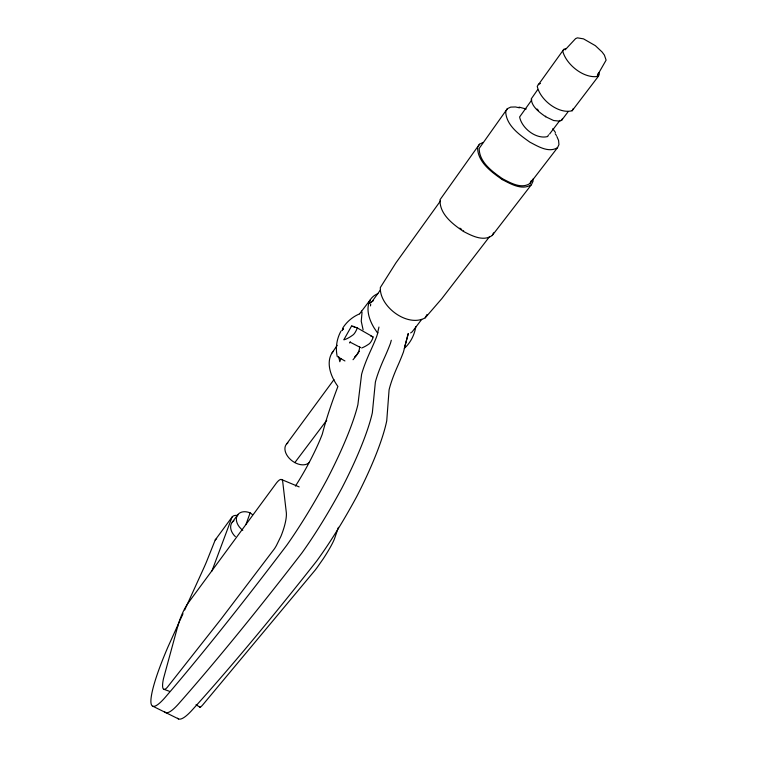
<?xml version="1.0" encoding="UTF-8"?>
<svg xmlns="http://www.w3.org/2000/svg" width="757" height="757" viewBox="0 0 757 757"><rect width="100%" height="100%" fill="white"/><g stroke="black" fill="none" stroke-linecap="round" stroke-linejoin="round"><path stroke-width="1.14" d="M370.514 305.904L370.684 303.964M359.736 346.961C359.405 350.851 357.559 354.768 354.437 357.124M567.987 111.904L561.694 120.202L559.839 121.158L553.641 120.533L545.579 116.692L545.674 116.133M532.89 179.087L533.023 181.32L531.414 184.68C522.226 190.755 510.795 183.998 502.307 179.608L502.497 178.728C492.258 171.565 479.181 162.178 479.19 148.41L507.36 108.677L510.72 107.106L515.517 106.964L519.453 107.835M378.954 327.033L377.573 333.052L373.958 327.667A47.341 26.656 37.4 0 1 368.858 303.141L373.438 300.652M531.414 184.68L492.249 235.465C483.411 241.88 471.857 235.805 463.454 231.434L463.625 230.734M408.326 333.487L403.443 352.014A76.343 14.033 -60.7 0 1 401.078 358.061L399.488 361.874A76.343 14.033 -60.7 0 1 397.766 365.811A69.086 13.929 -60 0 0 389.079 389.864L386.742 420.797A109.122 21.518 -61.6 0 1 356.765 496.488A130.261 25.293 -61.5 0 1 316.719 560.984A1406.251 145.893 -58.1 0 1 198.325 703.196L192.287 709.896A90.812 15.443 -62.8 0 1 177.554 718.232M404.588 347.208L408.212 333.629M391.303 340.253L390.498 343.214A76.495 13.229 -60.7 0 1 384.282 358.137A69.247 13.134 -60.1 0 0 375.368 382.134L372.349 412.754A109.358 20.288 -61.6 0 1 341.757 488.331A130.545 23.836 -61.5 0 1 301.816 553.083A1409.354 137.433 -58.3 0 1 185.001 696.554L179.049 703.329A90.991 14.544 -62.7 0 1 164.761 711.911M377.913 332.597L376.617 336.695A76.656 12.415 -60.7 0 1 374.147 342.713L373.608 343.962A76.656 12.415 -60.7 0 1 370.731 350.444A69.398 12.33 -60.1 0 0 361.591 374.365L357.891 404.673A109.604 19.048 -61.5 0 1 326.683 480.127A130.829 22.379 -61.4 0 1 286.837 545.144A1412.477 128.917 -58.4 0 1 171.612 689.882L165.764 696.724A91.171 13.645 -62.6 0 1 151.059 698.351A107.683 16.228 -62.5 0 1 168.016 646.819L179.608 621.204M340.905 358.421L339.827 361.723L338.606 356.538M338.436 527.298L334.547 538.587A26.429 3.009 -56.5 0 1 323.258 558.761L317.325 567.248A37.027 4.192 -56.4 0 1 315.205 570.068L202.621 705.032A21.177 2.072 -57.1 0 1 199.763 706.612M245.949 524.535L250.141 512.877A13.304 9.463 36.6 0 1 252.611 514.826M211.884 571.109L232.049 517.078A7.627 5.45 36.3 0 1 237.755 515.564M232.049 517.078L215.215 539.978L206.604 561.552A45.146 6.028 -62.2 0 1 203.425 568.829L186.383 606.281M180.034 620.267L183.005 613.719M184.699 610L185.967 607.209M565.905 48.486L563.757 49.394L537.233 86.298C540.006 99.754 558.363 114.354 572.15 110.749L598.371 76.306L599.232 74.404L598.986 72.625M597.311 75.482L598.125 73.694M502.497 178.728C510.492 182.872 521.261 189.231 529.928 183.525L557.512 147.691L558.94 144.615L558.571 140.461L556.868 136.506M572.15 110.749L573.077 108.79M561.694 120.202L562.527 118.461M529.928 183.525L531.452 180.365M548.484 134.888L547.68 136.534C536.183 139.581 521.819 128.311 519.614 116.975L531.83 99.877M492.249 235.465L493.545 232.863M340.962 331.131C336.704 338.824 335.323 348.021 337.253 356.613M440.404 201.031L395.92 262.878L380.336 287.528C379.389 306.755 407.682 327.753 425.207 317.836L426.948 314.543M563.757 49.394L562.773 51.221C566.227 64.695 584.29 79.211 598.371 76.306M351.674 325.841L343.82 339.808A202.374 28.993 -59.3 0 0 353.235 334.755A5.801 0.889 -60.4 0 0 355.165 332.389L356.045 330.818A4.362 0.662 -60.4 0 0 357.02 327.772L351.939 325.993M507.36 108.677L505.685 111.591C506.215 125.53 519.539 134.784 529.891 142.165C537.943 146.338 548.607 153.122 557.512 147.691M483.07 142.439L479.455 144.237L477.582 147.426C477.563 162.045 491.454 172.009 502.307 179.608M597.547 75.085L606.111 60.134L604.398 55.1L602.099 52.006L595.371 45.675L583.505 38.862L577.43 37.85L575.613 38.598L565.119 49.877M349.696 343.006L350.359 341.937M370.211 299.933L359.613 313.795M342.751 328.084C346.744 321.753 352.715 316.71 359.632 313.852M332.011 352.999L337.215 345.306M479.455 144.237L440.054 199.678C439.306 214.013 452.762 224.186 463.454 231.434M372.491 300.955L380.393 290.016M537.612 89.752L531.234 98.912C531.783 107.021 539.533 112.339 545.579 116.692M286.61 443.971L333.969 379.607M232.238 522.245L237.953 514.495M294.833 462.603L326.74 420.249M549.544 134.074L559.972 120.316M421.725 319.397L412.139 331.888L410.635 332.919M425.207 317.836L441.804 298.655L489.694 236.449M404.635 347.879L404.285 348.334L406.537 346.195A112.651 64.09 34.5 0 0 415.811 326.712M372.548 301.362L368.527 303.595A47.322 26.665 37.4 0 1 377.913 293.621M538.265 84.406L540.451 83.412M349.98 342.079L360.436 347.501M519.018 107.097L526.219 109.036M163.928 689.315L169.35 691.255M370.807 336.061L372.964 336.874A4.353 0.729 -60.4 0 1 372.037 339.94L371.157 341.511A5.782 0.965 -60.4 0 1 369.189 343.839A201.864 31.491 -59.2 0 1 361.657 347.983M361.43 311.089L362.035 312.49L361.24 321.233L363.114 329.844M281.699 479.597L299.157 486.902M152.782 706.205L178.538 718.932M338.114 357.096L344.946 360.957M357.02 327.772L372.964 336.874M353.017 326.324L354.91 327.412M196.035 704.691L199.98 707.256M459.811 228.131L461.723 229.428M537.082 109.008L538.501 110.55M552.79 128.662L555.439 132.513M555.203 133.705L556.442 135.512M295.429 486.079A55.819 9.15 -61.4 0 0 322.321 434.073A309.935 58.355 -59 0 1 337.915 386.458A45.543 27.403 37.3 0 1 333.194 351.352M215.215 539.978A7.485 5.469 36.3 0 1 216.653 538.785M235.361 536.628A13.21 9.472 36.8 0 1 233.951 520.74M242.789 530.288A13.295 9.453 36.8 0 1 236.95 516.16A13.295 9.453 36.8 0 1 250.141 512.877M309.452 462.215A14.629 9.671 36.8 0 1 290.66 459.65A14.629 9.671 36.8 0 1 287.897 442.854M359.348 351.172A25.208 4.04 -60.4 0 1 353.027 359.726M177.744 626.304L163.512 678.518A21.291 4.873 -69.3 0 0 167.231 687.394L220.949 619.217L274.583 548.588A37.32 9.879 -67.8 0 0 276.39 545.579L280.942 536.278A26.627 7.087 -67.9 0 0 286.345 512.782L282.815 482.54A19.18 4.921 -67.4 0 0 275.425 484.395L188.143 603.055A21.537 4.892 -68.8 0 0 177.744 626.304M343.072 329.011L342.013 330.544L343.413 328.595L343.072 329.011"/></g></svg>
